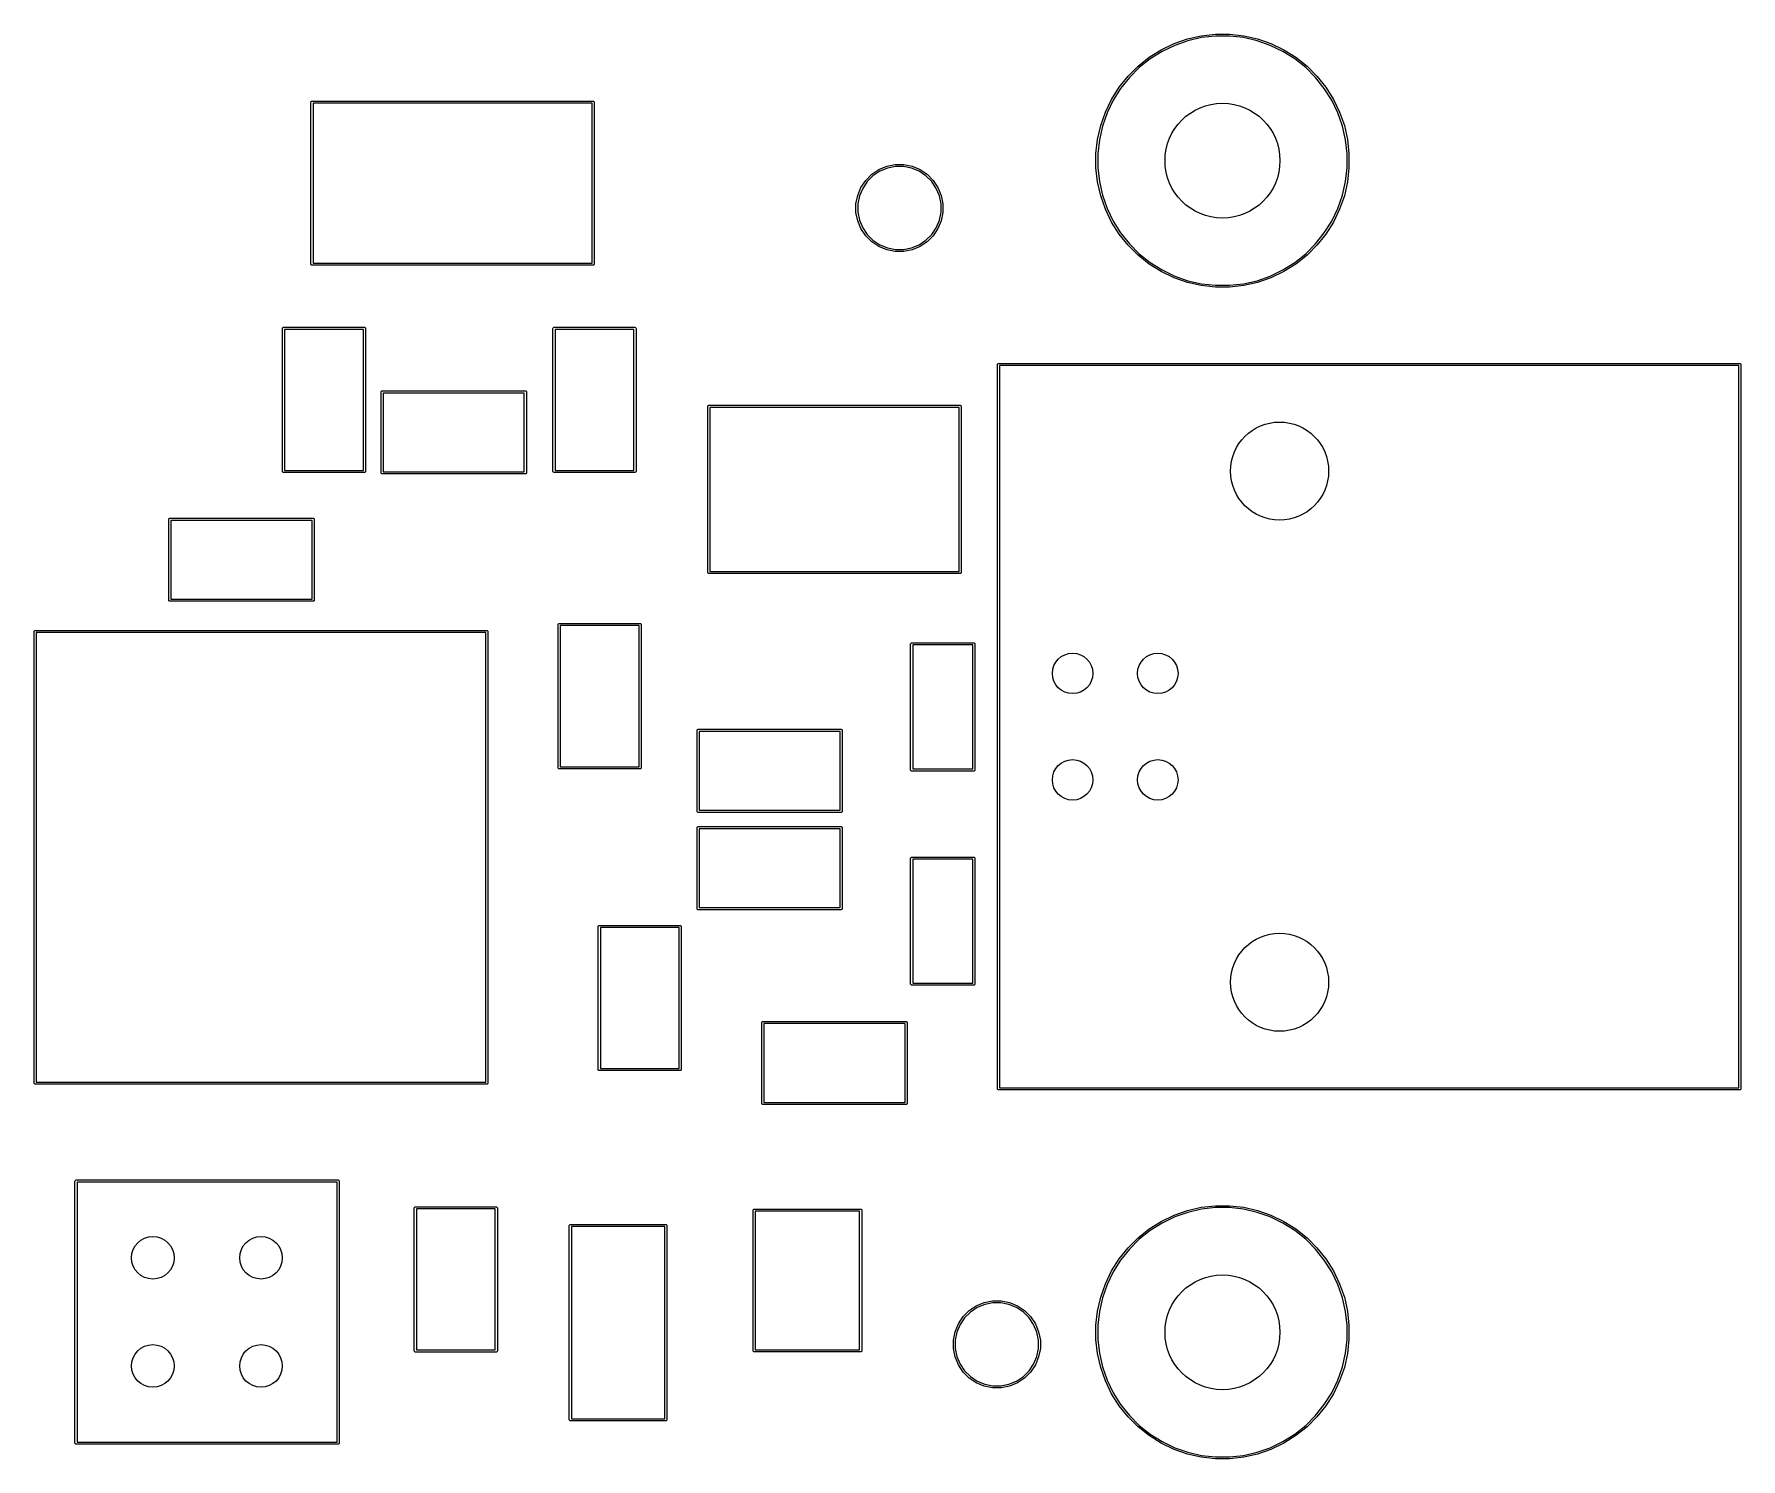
# Model space of a CAD drawing. Header units: inches. Extents: x 4.63 to 7.45, y -3.94 to -2.62.
# Drawn here: x 5.87 to 7.448, y -3.936 to -2.619 of the extents above; entities that cross this region are included whole.
import ezdxf

# ---------------------------------------------------------------- set-up
doc = ezdxf.new("R2010")
doc.units = ezdxf.units.IN
doc.header["$MEASUREMENT"] = 0
doc.layers.add('BLACK', color=250, linetype='CONTINUOUS')

msp = doc.modelspace()

# ---------------------------------------------------------------- linework, layer by layer
at = {"layer": 'BLACK', "linetype": 'CONTINUOUS'}
for p, q in [((6.9007, -2.6407), (6.9118, -2.6337)), ((6.9118, -2.6337), (6.9237, -2.628)), ((6.9244, -2.6297), (6.9127, -2.6353)), ((6.9237, -2.628), (6.9361, -2.6237)), ((6.9366, -2.6254), (6.9244, -2.6297)), ((6.9361, -2.6237), (6.9489, -2.6207)), ((6.9492, -2.6225), (6.9366, -2.6254)), ((6.9489, -2.6207), (6.9619, -2.6193)), ((6.962, -2.6211), (6.9492, -2.6225)), ((6.9619, -2.6193), (6.9751, -2.6193)), ((6.975, -2.6211), (6.962, -2.6211)), ((6.9878, -2.6225), (6.975, -2.6211)), ((6.9751, -2.6193), (6.9881, -2.6207)), ((7.0004, -2.6254), (6.9878, -2.6225)), ((6.9881, -2.6207), (7.0009, -2.6237)), ((7.0126, -2.6297), (7.0004, -2.6254)), ((7.0009, -2.6237), (7.0133, -2.628)), ((7.0243, -2.6353), (7.0126, -2.6297)), ((7.0133, -2.628), (7.0252, -2.6337)), ((7.0252, -2.6337), (7.0363, -2.6407)), ((6.8812, -2.6582), (6.8905, -2.6489)), ((6.8905, -2.6489), (6.9007, -2.6407)), ((6.9018, -2.6422), (6.8916, -2.6502)), ((6.9127, -2.6353), (6.9018, -2.6422)), ((7.0352, -2.6422), (7.0243, -2.6353)), ((7.0454, -2.6502), (7.0352, -2.6422)), ((7.0363, -2.6407), (7.0466, -2.6489)), ((7.0466, -2.6489), (7.0558, -2.6582)), ((6.873, -2.6684), (6.8812, -2.6582)), ((6.8825, -2.6594), (6.8744, -2.6695)), ((6.8916, -2.6502), (6.8825, -2.6594)), ((7.0545, -2.6594), (7.0454, -2.6502)), ((7.0626, -2.6695), (7.0545, -2.6594)), ((7.0558, -2.6582), (7.064, -2.6684)), ((6.8603, -2.6914), (6.866, -2.6796)), ((6.8676, -2.6804), (6.8619, -2.6921)), ((6.866, -2.6796), (6.873, -2.6684)), ((6.8744, -2.6695), (6.8676, -2.6804)), ((7.0695, -2.6804), (7.0626, -2.6695)), ((7.064, -2.6684), (7.071, -2.6796)), ((7.0751, -2.6921), (7.0695, -2.6804)), ((7.071, -2.6796), (7.0767, -2.6914)), ((6.1261, -2.6822), (6.1262, -2.6818)), ((6.1261, -2.8318), (6.1261, -2.6822)), ((6.1262, -2.6818), (6.1267, -2.6813)), ((6.1267, -2.6813), (6.1271, -2.6812)), ((6.1271, -2.6812), (6.3869, -2.6812)), ((6.1281, -2.6832), (6.1281, -2.8308)), ((6.3859, -2.6832), (6.1281, -2.6832)), ((6.3859, -2.8308), (6.3859, -2.6832)), ((6.3869, -2.6812), (6.3873, -2.6813)), ((6.3873, -2.6813), (6.3878, -2.6818)), ((6.3878, -2.6818), (6.3879, -2.6822)), ((6.3879, -2.6822), (6.3879, -2.8318)), ((6.856, -2.7038), (6.8603, -2.6914)), ((6.8619, -2.6921), (6.8577, -2.7043)), ((7.0793, -2.7043), (7.0751, -2.6921)), ((7.0767, -2.6914), (7.0811, -2.7038)), ((6.853, -2.7166), (6.856, -2.7038)), ((6.8577, -2.7043), (6.8548, -2.7169)), ((7.0822, -2.7169), (7.0793, -2.7043)), ((7.0811, -2.7038), (7.084, -2.7166)), ((6.8516, -2.7297), (6.853, -2.7166)), ((6.8548, -2.7169), (6.8533, -2.7298)), ((7.0837, -2.7298), (7.0822, -2.7169)), ((7.084, -2.7166), (7.0854, -2.7297)), ((6.651, -2.7444), (6.6583, -2.7414)), ((6.6588, -2.7431), (6.6518, -2.746)), ((6.6583, -2.7414), (6.666, -2.7398)), ((6.6662, -2.7416), (6.6588, -2.7431)), ((6.666, -2.7398), (6.674, -2.7398)), ((6.6738, -2.7416), (6.6662, -2.7416)), ((6.6812, -2.7431), (6.6738, -2.7416)), ((6.674, -2.7398), (6.6817, -2.7414)), ((6.6882, -2.746), (6.6812, -2.7431)), ((6.6817, -2.7414), (6.689, -2.7444)), ((6.8516, -2.7298), (6.8516, -2.7297)), ((6.8516, -2.7428), (6.8516, -2.7298)), ((6.853, -2.7558), (6.8516, -2.7428)), ((6.8533, -2.7298), (6.8533, -2.7427)), ((6.8533, -2.7427), (6.8548, -2.7555)), ((7.0822, -2.7555), (7.0837, -2.7427)), ((7.0837, -2.7427), (7.0837, -2.7298)), ((7.0854, -2.7428), (7.084, -2.7558)), ((7.0854, -2.7297), (7.0854, -2.7428)), ((6.6344, -2.761), (6.6388, -2.7544)), ((6.6402, -2.7555), (6.636, -2.7618)), ((6.6388, -2.7544), (6.6444, -2.7488)), ((6.6455, -2.7502), (6.6402, -2.7555)), ((6.6444, -2.7488), (6.651, -2.7444)), ((6.6518, -2.746), (6.6455, -2.7502)), ((6.6945, -2.7502), (6.6882, -2.746)), ((6.689, -2.7444), (6.6956, -2.7488)), ((6.6998, -2.7555), (6.6945, -2.7502)), ((6.6956, -2.7488), (6.7012, -2.7544)), ((6.704, -2.7618), (6.6998, -2.7555)), ((6.7012, -2.7544), (6.7056, -2.761)), ((6.856, -2.7686), (6.853, -2.7558)), ((6.8548, -2.7555), (6.8577, -2.7682)), ((7.0793, -2.7682), (7.0822, -2.7555)), ((7.084, -2.7558), (7.0811, -2.7686)), ((6.6298, -2.776), (6.6314, -2.7683)), ((6.6314, -2.7683), (6.6344, -2.761)), ((6.6331, -2.7688), (6.6316, -2.7762)), ((6.636, -2.7618), (6.6331, -2.7688)), ((6.7069, -2.7688), (6.704, -2.7618)), ((6.7056, -2.761), (6.7086, -2.7683)), ((6.7084, -2.7762), (6.7069, -2.7688)), ((6.7086, -2.7683), (6.7102, -2.776)), ((6.8603, -2.781), (6.856, -2.7686)), ((6.8577, -2.7682), (6.8619, -2.7804)), ((7.0751, -2.7804), (7.0793, -2.7682)), ((7.0811, -2.7686), (7.0767, -2.781)), ((6.6298, -2.7762), (6.6298, -2.776)), ((6.6298, -2.784), (6.6298, -2.7762)), ((6.6314, -2.7917), (6.6298, -2.784)), ((6.6316, -2.7762), (6.6316, -2.7838)), ((6.6316, -2.7838), (6.6331, -2.7912)), ((6.6331, -2.7912), (6.636, -2.7982)), ((6.704, -2.7982), (6.7069, -2.7912)), ((6.7069, -2.7912), (6.7084, -2.7838)), ((6.7084, -2.7838), (6.7084, -2.7762)), ((6.7102, -2.784), (6.7086, -2.7917)), ((6.7102, -2.776), (6.7102, -2.784)), ((6.866, -2.7929), (6.8603, -2.781)), ((6.8619, -2.7804), (6.8676, -2.792)), ((7.0695, -2.792), (7.0751, -2.7804)), ((7.0767, -2.781), (7.071, -2.7929)), ((6.6344, -2.799), (6.6314, -2.7917)), ((6.6388, -2.8056), (6.6344, -2.799)), ((6.636, -2.7982), (6.6402, -2.8045)), ((6.6444, -2.8112), (6.6388, -2.8056)), ((6.6402, -2.8045), (6.6455, -2.8098)), ((6.6945, -2.8098), (6.6998, -2.8045)), ((6.7012, -2.8056), (6.6956, -2.8112)), ((6.6998, -2.8045), (6.704, -2.7982)), ((6.7056, -2.799), (6.7012, -2.8056)), ((6.7086, -2.7917), (6.7056, -2.799)), ((6.873, -2.804), (6.866, -2.7929)), ((6.8676, -2.792), (6.8744, -2.803)), ((6.8812, -2.8143), (6.873, -2.804)), ((6.8744, -2.803), (6.8825, -2.8131)), ((7.0545, -2.8131), (7.0626, -2.803)), ((7.064, -2.804), (7.0558, -2.8143)), ((7.0626, -2.803), (7.0695, -2.792)), ((7.071, -2.7929), (7.064, -2.804)), ((6.651, -2.8156), (6.6444, -2.8112)), ((6.6455, -2.8098), (6.6518, -2.814)), ((6.6583, -2.8186), (6.651, -2.8156)), ((6.6518, -2.814), (6.6588, -2.8169)), ((6.666, -2.8202), (6.6583, -2.8186)), ((6.6588, -2.8169), (6.6662, -2.8184)), ((6.674, -2.8202), (6.666, -2.8202)), ((6.6662, -2.8184), (6.6738, -2.8184)), ((6.6738, -2.8184), (6.6812, -2.8169)), ((6.6817, -2.8186), (6.674, -2.8202)), ((6.6812, -2.8169), (6.6882, -2.814)), ((6.689, -2.8156), (6.6817, -2.8186)), ((6.6882, -2.814), (6.6945, -2.8098)), ((6.6956, -2.8112), (6.689, -2.8156)), ((6.8905, -2.8236), (6.8812, -2.8143)), ((6.8825, -2.8131), (6.8916, -2.8222)), ((6.8916, -2.8222), (6.9018, -2.8303)), ((7.0352, -2.8303), (7.0454, -2.8222)), ((7.0454, -2.8222), (7.0545, -2.8131)), ((7.0558, -2.8143), (7.0466, -2.8236)), ((6.1262, -2.8322), (6.1261, -2.8318)), ((6.1267, -2.8327), (6.1262, -2.8322)), ((6.1271, -2.8328), (6.1267, -2.8327)), ((6.3869, -2.8328), (6.1271, -2.8328)), ((6.1281, -2.8308), (6.3859, -2.8308)), ((6.3873, -2.8327), (6.3869, -2.8328)), ((6.3878, -2.8322), (6.3873, -2.8327)), ((6.3879, -2.8318), (6.3878, -2.8322)), ((6.9007, -2.8317), (6.8905, -2.8236)), ((6.9118, -2.8387), (6.9007, -2.8317)), ((6.9018, -2.8303), (6.9127, -2.8372)), ((6.9237, -2.8444), (6.9118, -2.8387)), ((6.9127, -2.8372), (6.9244, -2.8428)), ((7.0126, -2.8428), (7.0243, -2.8372)), ((7.0252, -2.8387), (7.0133, -2.8444)), ((7.0243, -2.8372), (7.0352, -2.8303)), ((7.0363, -2.8317), (7.0252, -2.8387)), ((7.0466, -2.8236), (7.0363, -2.8317)), ((6.9361, -2.8488), (6.9237, -2.8444)), ((6.9244, -2.8428), (6.9366, -2.8471)), ((6.9489, -2.8517), (6.9361, -2.8488)), ((6.9366, -2.8471), (6.9492, -2.8499)), ((6.9619, -2.8532), (6.9489, -2.8517)), ((6.9492, -2.8499), (6.962, -2.8514)), ((6.9751, -2.8532), (6.9619, -2.8532)), ((6.962, -2.8514), (6.975, -2.8514)), ((6.975, -2.8514), (6.9878, -2.8499)), ((6.9881, -2.8517), (6.9751, -2.8532)), ((6.9878, -2.8499), (7.0004, -2.8471)), ((7.0009, -2.8488), (6.9881, -2.8517)), ((7.0004, -2.8471), (7.0126, -2.8428)), ((7.0133, -2.8444), (7.0009, -2.8488)), ((6.0998, -2.8912), (6.0999, -2.8908)), ((6.0998, -3.0235), (6.0998, -2.8912)), ((6.0999, -2.8908), (6.1004, -2.8903)), ((6.1004, -2.8903), (6.1008, -2.8902)), ((6.1008, -2.8902), (6.1756, -2.8902)), ((6.1018, -2.8922), (6.1018, -3.0225)), ((6.1746, -2.8922), (6.1018, -2.8922)), ((6.1746, -3.0225), (6.1746, -2.8922)), ((6.1756, -2.8902), (6.176, -2.8903)), ((6.176, -2.8903), (6.1765, -2.8908)), ((6.1765, -2.8908), (6.1766, -2.8912)), ((6.1766, -2.8912), (6.1766, -3.0235)), ((6.3498, -2.8912), (6.3499, -2.8908)), ((6.3498, -3.0235), (6.3498, -2.8912)), ((6.3499, -2.8908), (6.3504, -2.8903)), ((6.3504, -2.8903), (6.3508, -2.8902)), ((6.3508, -2.8902), (6.4256, -2.8902)), ((6.3518, -2.8922), (6.3518, -3.0225)), ((6.4246, -2.8922), (6.3518, -2.8922)), ((6.4246, -3.0225), (6.4246, -2.8922)), ((6.4256, -2.8902), (6.426, -2.8903)), ((6.426, -2.8903), (6.4265, -2.8908)), ((6.4265, -2.8908), (6.4266, -2.8912)), ((6.4266, -2.8912), (6.4266, -3.0235)), ((6.7605, -2.9246), (6.7606, -2.9242)), ((6.7605, -3.5939), (6.7605, -2.9246)), ((6.7606, -2.9242), (6.7611, -2.9237)), ((6.7611, -2.9237), (6.7615, -2.9236)), ((6.7615, -2.9236), (7.4465, -2.9236)), ((6.7625, -2.9256), (6.7625, -3.5929)), ((7.4456, -2.9256), (6.7625, -2.9256)), ((7.4456, -3.5929), (7.4456, -2.9256)), ((7.4465, -2.9236), (7.4469, -2.9237)), ((7.4469, -2.9237), (7.4474, -2.9242)), ((7.4474, -2.9242), (7.4475, -2.9246)), ((7.4475, -2.9246), (7.4475, -3.5939)), ((6.1911, -2.9495), (6.1917, -2.949)), ((6.1917, -2.949), (6.192, -2.9489)), ((6.192, -2.9489), (6.3243, -2.9489)), ((6.3243, -2.9489), (6.3247, -2.949)), ((6.3247, -2.949), (6.3252, -2.9495)), ((6.1911, -2.9499), (6.1911, -2.9495)), ((6.1911, -3.0247), (6.1911, -2.9499)), ((6.193, -2.9509), (6.193, -3.0237)), ((6.3233, -2.9509), (6.193, -2.9509)), ((6.3233, -3.0237), (6.3233, -2.9509)), ((6.3252, -2.9495), (6.3253, -2.9499)), ((6.3253, -2.9499), (6.3253, -3.0247)), ((6.4929, -2.9629), (6.4935, -2.9623)), ((6.4929, -2.9632), (6.4929, -2.9629)), ((6.4929, -3.1168), (6.4929, -2.9632)), ((6.4935, -2.9623), (6.4939, -2.9622)), ((6.4939, -2.9622), (6.7261, -2.9622)), ((6.4948, -2.9642), (6.4948, -3.1158)), ((6.7252, -2.9642), (6.4948, -2.9642)), ((6.7252, -3.1158), (6.7252, -2.9642)), ((6.7261, -2.9622), (6.7265, -2.9623)), ((6.7265, -2.9623), (6.7271, -2.9629)), ((6.7271, -2.9629), (6.7271, -2.9632)), ((6.7271, -2.9632), (6.7271, -3.1168)), ((6.0999, -3.0238), (6.0998, -3.0235)), ((6.1004, -3.0244), (6.0999, -3.0238)), ((6.1008, -3.0244), (6.1004, -3.0244)), ((6.1756, -3.0244), (6.1008, -3.0244)), ((6.1018, -3.0225), (6.1746, -3.0225)), ((6.176, -3.0244), (6.1756, -3.0244)), ((6.1765, -3.0238), (6.176, -3.0244)), ((6.1766, -3.0235), (6.1765, -3.0238)), ((6.1911, -3.0251), (6.1911, -3.0247)), ((6.1917, -3.0256), (6.1911, -3.0251)), ((6.192, -3.0257), (6.1917, -3.0256)), ((6.3243, -3.0257), (6.192, -3.0257)), ((6.193, -3.0237), (6.3233, -3.0237)), ((6.3247, -3.0256), (6.3243, -3.0257)), ((6.3252, -3.0251), (6.3247, -3.0256)), ((6.3253, -3.0247), (6.3252, -3.0251)), ((6.3499, -3.0238), (6.3498, -3.0235)), ((6.3504, -3.0244), (6.3499, -3.0238)), ((6.3508, -3.0244), (6.3504, -3.0244)), ((6.4256, -3.0244), (6.3508, -3.0244)), ((6.3518, -3.0225), (6.4246, -3.0225)), ((6.426, -3.0244), (6.4256, -3.0244)), ((6.4265, -3.0238), (6.426, -3.0244)), ((6.4266, -3.0235), (6.4265, -3.0238)), ((5.9949, -3.0672), (5.9955, -3.0667)), ((5.9949, -3.0676), (5.9949, -3.0672)), ((5.9949, -3.1424), (5.9949, -3.0676)), ((5.9955, -3.0667), (5.9959, -3.0666)), ((5.9959, -3.0666), (6.1281, -3.0666)), ((5.9968, -3.0686), (5.9968, -3.1414)), ((6.1272, -3.0686), (5.9968, -3.0686)), ((6.1272, -3.1414), (6.1272, -3.0686)), ((6.1281, -3.0666), (6.1285, -3.0667)), ((6.1285, -3.0667), (6.1291, -3.0672)), ((6.1291, -3.0672), (6.1291, -3.0676)), ((6.1291, -3.0676), (6.1291, -3.1424)), ((6.4929, -3.1171), (6.4929, -3.1168)), ((6.4935, -3.1177), (6.4929, -3.1171)), ((6.4939, -3.1178), (6.4935, -3.1177)), ((6.7261, -3.1178), (6.4939, -3.1178)), ((6.4948, -3.1158), (6.7252, -3.1158)), ((6.7265, -3.1177), (6.7261, -3.1178)), ((6.7271, -3.1171), (6.7265, -3.1177)), ((6.7271, -3.1168), (6.7271, -3.1171)), ((5.9949, -3.1428), (5.9949, -3.1424)), ((5.9955, -3.1433), (5.9949, -3.1428)), ((5.9959, -3.1434), (5.9955, -3.1433)), ((6.1281, -3.1434), (5.9959, -3.1434)), ((5.9968, -3.1414), (6.1272, -3.1414)), ((6.1285, -3.1433), (6.1281, -3.1434)), ((6.1291, -3.1428), (6.1285, -3.1433)), ((6.1291, -3.1424), (6.1291, -3.1428)), ((6.3546, -3.1649), (6.3547, -3.1645)), ((6.3546, -3.2971), (6.3546, -3.1649)), ((6.3547, -3.1645), (6.3552, -3.1639)), ((6.3552, -3.1639), (6.3556, -3.1639)), ((6.3556, -3.1639), (6.4304, -3.1639)), ((6.3566, -3.1658), (6.3566, -3.2962)), ((6.4294, -3.1658), (6.3566, -3.1658)), ((6.4294, -3.2962), (6.4294, -3.1658)), ((6.4304, -3.1639), (6.4308, -3.1639)), ((6.4308, -3.1639), (6.4313, -3.1645)), ((6.4313, -3.1645), (6.4314, -3.1649)), ((6.4314, -3.1649), (6.4314, -3.2971)), ((5.8704, -3.171), (5.871, -3.1704)), ((5.8704, -3.1713), (5.8704, -3.171)), ((5.8704, -3.5887), (5.8704, -3.1713)), ((5.871, -3.1704), (5.8713, -3.1704)), ((5.8713, -3.1704), (6.2887, -3.1704)), ((5.8723, -3.1723), (5.8723, -3.5877)), ((6.2877, -3.1723), (5.8723, -3.1723)), ((6.2877, -3.5877), (6.2877, -3.1723)), ((6.2887, -3.1704), (6.289, -3.1704)), ((6.289, -3.1704), (6.2896, -3.171)), ((6.2896, -3.171), (6.2896, -3.1713)), ((6.2896, -3.1713), (6.2896, -3.5887)), ((6.6803, -3.1827), (6.6804, -3.1824)), ((6.6803, -3.2993), (6.6803, -3.1827)), ((6.6804, -3.1824), (6.6809, -3.1818)), ((6.6809, -3.1818), (6.6813, -3.1817)), ((6.6813, -3.1817), (6.7387, -3.1817)), ((6.6822, -3.1837), (6.6822, -3.2983)), ((6.7378, -3.1837), (6.6822, -3.1837)), ((6.7378, -3.2983), (6.7378, -3.1837)), ((6.7387, -3.1817), (6.7391, -3.1818)), ((6.7391, -3.1818), (6.7396, -3.1824)), ((6.7396, -3.1824), (6.7397, -3.1827)), ((6.7397, -3.1827), (6.7397, -3.2993)), ((6.4829, -3.2622), (6.4835, -3.2617)), ((6.4829, -3.2626), (6.4829, -3.2622)), ((6.4829, -3.3374), (6.4829, -3.2626)), ((6.4835, -3.2617), (6.4839, -3.2616)), ((6.4839, -3.2616), (6.6161, -3.2616)), ((6.4848, -3.2636), (6.4848, -3.3364)), ((6.6152, -3.2636), (6.4848, -3.2636)), ((6.6152, -3.3364), (6.6152, -3.2636)), ((6.6161, -3.2616), (6.6165, -3.2617)), ((6.6165, -3.2617), (6.6171, -3.2622)), ((6.6171, -3.2622), (6.6171, -3.2626)), ((6.6171, -3.2626), (6.6171, -3.3374)), ((6.3566, -3.2962), (6.4294, -3.2962)), ((6.3547, -3.2975), (6.3546, -3.2971)), ((6.3552, -3.2981), (6.3547, -3.2975)), ((6.3556, -3.2981), (6.3552, -3.2981)), ((6.4304, -3.2981), (6.3556, -3.2981)), ((6.4308, -3.2981), (6.4304, -3.2981)), ((6.4313, -3.2975), (6.4308, -3.2981)), ((6.4314, -3.2971), (6.4313, -3.2975)), ((6.6804, -3.2996), (6.6803, -3.2993)), ((6.6809, -3.3002), (6.6804, -3.2996)), ((6.6813, -3.3003), (6.6809, -3.3002)), ((6.7387, -3.3003), (6.6813, -3.3003)), ((6.6822, -3.2983), (6.7378, -3.2983)), ((6.7391, -3.3002), (6.7387, -3.3003)), ((6.7396, -3.2996), (6.7391, -3.3002)), ((6.7397, -3.2993), (6.7396, -3.2996)), ((6.4829, -3.3378), (6.4829, -3.3374)), ((6.4835, -3.3383), (6.4829, -3.3378)), ((6.4839, -3.3384), (6.4835, -3.3383)), ((6.6161, -3.3384), (6.4839, -3.3384)), ((6.4848, -3.3364), (6.6152, -3.3364)), ((6.6165, -3.3383), (6.6161, -3.3384)), ((6.6171, -3.3378), (6.6165, -3.3383)), ((6.6171, -3.3374), (6.6171, -3.3378)), ((6.4829, -3.3522), (6.4835, -3.3517)), ((6.4829, -3.3526), (6.4829, -3.3522)), ((6.4829, -3.4274), (6.4829, -3.3526)), ((6.4835, -3.3517), (6.4839, -3.3516)), ((6.4839, -3.3516), (6.6161, -3.3516)), ((6.4848, -3.3536), (6.4848, -3.4264)), ((6.6152, -3.3536), (6.4848, -3.3536)), ((6.6152, -3.4264), (6.6152, -3.3536)), ((6.6161, -3.3516), (6.6165, -3.3517)), ((6.6165, -3.3517), (6.6171, -3.3522)), ((6.6171, -3.3522), (6.6171, -3.3526)), ((6.6171, -3.3526), (6.6171, -3.4274)), ((6.6803, -3.3807), (6.6804, -3.3804)), ((6.6803, -3.4973), (6.6803, -3.3807)), ((6.6804, -3.3804), (6.6809, -3.3798)), ((6.6809, -3.3798), (6.6813, -3.3797)), ((6.6813, -3.3797), (6.7387, -3.3797)), ((6.6822, -3.3817), (6.6822, -3.4963)), ((6.7378, -3.3817), (6.6822, -3.3817)), ((6.7378, -3.4963), (6.7378, -3.3817)), ((6.7387, -3.3797), (6.7391, -3.3798)), ((6.7391, -3.3798), (6.7396, -3.3804)), ((6.7396, -3.3804), (6.7397, -3.3807)), ((6.7397, -3.3807), (6.7397, -3.4973)), ((6.4829, -3.4278), (6.4829, -3.4274)), ((6.4835, -3.4283), (6.4829, -3.4278)), ((6.4839, -3.4284), (6.4835, -3.4283)), ((6.6161, -3.4284), (6.4839, -3.4284)), ((6.4848, -3.4264), (6.6152, -3.4264)), ((6.6165, -3.4283), (6.6161, -3.4284)), ((6.6171, -3.4278), (6.6165, -3.4283)), ((6.6171, -3.4274), (6.6171, -3.4278)), ((6.3916, -3.4439), (6.3917, -3.4435)), ((6.3916, -3.5761), (6.3916, -3.4439)), ((6.3917, -3.4435), (6.3922, -3.4429)), ((6.3922, -3.4429), (6.3926, -3.4429)), ((6.3926, -3.4429), (6.4674, -3.4429)), ((6.3936, -3.4448), (6.3936, -3.5752)), ((6.4664, -3.4448), (6.3936, -3.4448)), ((6.4664, -3.5752), (6.4664, -3.4448)), ((6.4674, -3.4429), (6.4678, -3.4429)), ((6.4678, -3.4429), (6.4683, -3.4435)), ((6.4683, -3.4435), (6.4684, -3.4439)), ((6.4684, -3.4439), (6.4684, -3.5761)), ((6.6804, -3.4976), (6.6803, -3.4973)), ((6.6809, -3.4982), (6.6804, -3.4976)), ((6.6813, -3.4982), (6.6809, -3.4982)), ((6.7387, -3.4982), (6.6813, -3.4982)), ((6.6822, -3.4963), (6.7378, -3.4963)), ((6.7391, -3.4982), (6.7387, -3.4982)), ((6.7396, -3.4976), (6.7391, -3.4982)), ((6.7397, -3.4973), (6.7396, -3.4976)), ((6.5429, -3.5322), (6.5435, -3.5317)), ((6.5429, -3.5326), (6.5429, -3.5322)), ((6.5429, -3.6074), (6.5429, -3.5326)), ((6.5435, -3.5317), (6.5439, -3.5316)), ((6.5439, -3.5316), (6.6761, -3.5316)), ((6.6761, -3.5316), (6.6765, -3.5317)), ((6.6765, -3.5317), (6.6771, -3.5322)), ((6.6771, -3.5322), (6.6771, -3.5326)), ((6.6771, -3.5326), (6.6771, -3.6074)), ((6.5448, -3.5336), (6.5448, -3.6064)), ((6.6752, -3.5336), (6.5448, -3.5336)), ((6.6752, -3.6064), (6.6752, -3.5336)), ((6.3917, -3.5765), (6.3916, -3.5761)), ((6.3922, -3.5771), (6.3917, -3.5765)), ((6.3926, -3.5771), (6.3922, -3.5771)), ((6.4674, -3.5771), (6.3926, -3.5771)), ((6.3936, -3.5752), (6.4664, -3.5752)), ((6.4678, -3.5771), (6.4674, -3.5771)), ((6.4683, -3.5765), (6.4678, -3.5771)), ((6.4684, -3.5761), (6.4683, -3.5765)), ((5.8704, -3.589), (5.8704, -3.5887)), ((5.871, -3.5896), (5.8704, -3.589)), ((5.8713, -3.5896), (5.871, -3.5896)), ((6.2887, -3.5896), (5.8713, -3.5896)), ((5.8723, -3.5877), (6.2877, -3.5877)), ((6.289, -3.5896), (6.2887, -3.5896)), ((6.2896, -3.589), (6.289, -3.5896)), ((6.2896, -3.5887), (6.2896, -3.589)), ((6.7606, -3.5942), (6.7605, -3.5939)), ((6.7611, -3.5948), (6.7606, -3.5942)), ((6.7615, -3.5948), (6.7611, -3.5948)), ((7.4465, -3.5948), (6.7615, -3.5948)), ((6.7625, -3.5929), (7.4456, -3.5929)), ((7.4469, -3.5948), (7.4465, -3.5948)), ((7.4474, -3.5942), (7.4469, -3.5948)), ((7.4475, -3.5939), (7.4474, -3.5942)), ((6.5429, -3.6078), (6.5429, -3.6074)), ((6.5435, -3.6083), (6.5429, -3.6078)), ((6.5439, -3.6084), (6.5435, -3.6083)), ((6.6761, -3.6084), (6.5439, -3.6084)), ((6.5448, -3.6064), (6.6752, -3.6064)), ((6.6765, -3.6083), (6.6761, -3.6084)), ((6.6771, -3.6078), (6.6765, -3.6083)), ((6.6771, -3.6074), (6.6771, -3.6078)), ((5.9081, -3.6791), (5.9082, -3.6788)), ((5.9081, -3.9213), (5.9081, -3.6791)), ((5.9082, -3.6788), (5.9088, -3.6782)), ((5.9088, -3.6782), (5.9091, -3.6781)), ((5.9091, -3.6781), (6.1513, -3.6781)), ((5.9101, -3.6801), (5.9101, -3.9203)), ((6.1503, -3.6801), (5.9101, -3.6801)), ((6.1503, -3.9203), (6.1503, -3.6801)), ((6.1513, -3.6781), (6.1516, -3.6782)), ((6.1516, -3.6782), (6.1522, -3.6788)), ((6.1522, -3.6788), (6.1522, -3.6791)), ((6.1522, -3.6791), (6.1522, -3.9213)), ((6.2216, -3.7039), (6.2217, -3.7035)), ((6.2216, -3.8361), (6.2216, -3.7039)), ((6.2217, -3.7035), (6.2222, -3.7029)), ((6.2222, -3.7029), (6.2226, -3.7029)), ((6.2226, -3.7029), (6.2974, -3.7029)), ((6.2236, -3.7048), (6.2236, -3.8352)), ((6.2964, -3.7048), (6.2236, -3.7048)), ((6.2964, -3.8352), (6.2964, -3.7048)), ((6.2974, -3.7029), (6.2978, -3.7029)), ((6.2978, -3.7029), (6.2983, -3.7035)), ((6.2983, -3.7035), (6.2984, -3.7039)), ((6.2984, -3.7039), (6.2984, -3.8361)), ((6.5348, -3.706), (6.5349, -3.7057)), ((6.5348, -3.836), (6.5348, -3.706)), ((6.5349, -3.7057), (6.5354, -3.7051)), ((6.5354, -3.7051), (6.5358, -3.7051)), ((6.5358, -3.7051), (6.6342, -3.7051)), ((6.6342, -3.7051), (6.6346, -3.7051)), ((6.6346, -3.7051), (6.6351, -3.7057)), ((6.6351, -3.7057), (6.6352, -3.706)), ((6.6352, -3.706), (6.6352, -3.836)), ((6.9361, -3.7063), (6.9489, -3.7034)), ((6.9492, -3.7052), (6.9366, -3.7081)), ((6.9489, -3.7034), (6.9619, -3.702)), ((6.962, -3.7037), (6.9492, -3.7052)), ((6.9619, -3.702), (6.9751, -3.702)), ((6.975, -3.7037), (6.962, -3.7037)), ((6.9878, -3.7052), (6.975, -3.7037)), ((6.9751, -3.702), (6.9881, -3.7034)), ((7.0004, -3.7081), (6.9878, -3.7052)), ((6.9881, -3.7034), (7.0009, -3.7063)), ((6.3649, -3.7202), (6.365, -3.7199)), ((6.3649, -3.8998), (6.3649, -3.7202)), ((6.365, -3.7199), (6.3655, -3.7193)), ((6.3655, -3.7193), (6.3659, -3.7193)), ((6.3659, -3.7193), (6.4541, -3.7193)), ((6.3669, -3.7212), (6.3669, -3.8988)), ((6.4531, -3.7212), (6.3669, -3.7212)), ((6.4531, -3.8988), (6.4531, -3.7212)), ((6.4541, -3.7193), (6.4545, -3.7193)), ((6.4545, -3.7193), (6.455, -3.7199)), ((6.455, -3.7199), (6.4551, -3.7202)), ((6.4551, -3.7202), (6.4551, -3.8998)), ((6.5368, -3.707), (6.5368, -3.835)), ((6.6332, -3.707), (6.5368, -3.707)), ((6.6332, -3.835), (6.6332, -3.707)), ((6.9007, -3.7234), (6.9118, -3.7164)), ((6.9127, -3.718), (6.9018, -3.7248)), ((6.9118, -3.7164), (6.9237, -3.7107)), ((6.9244, -3.7123), (6.9127, -3.718)), ((6.9237, -3.7107), (6.9361, -3.7063)), ((6.9366, -3.7081), (6.9244, -3.7123)), ((7.0126, -3.7123), (7.0004, -3.7081)), ((7.0009, -3.7063), (7.0133, -3.7107)), ((7.0243, -3.718), (7.0126, -3.7123)), ((7.0133, -3.7107), (7.0252, -3.7164)), ((7.0352, -3.7248), (7.0243, -3.718)), ((7.0252, -3.7164), (7.0363, -3.7234)), ((6.8812, -3.7409), (6.8905, -3.7316)), ((6.8916, -3.7329), (6.8825, -3.742)), ((6.8905, -3.7316), (6.9007, -3.7234)), ((6.9018, -3.7248), (6.8916, -3.7329)), ((7.0454, -3.7329), (7.0352, -3.7248)), ((7.0363, -3.7234), (7.0466, -3.7316)), ((7.0545, -3.742), (7.0454, -3.7329)), ((7.0466, -3.7316), (7.0558, -3.7409)), ((6.866, -3.7622), (6.873, -3.7511)), ((6.8744, -3.7522), (6.8676, -3.7631)), ((6.873, -3.7511), (6.8812, -3.7409)), ((6.8825, -3.742), (6.8744, -3.7522)), ((7.0626, -3.7522), (7.0545, -3.742)), ((7.0558, -3.7409), (7.064, -3.7511)), ((7.0695, -3.7631), (7.0626, -3.7522)), ((7.064, -3.7511), (7.071, -3.7622)), ((6.8603, -3.7741), (6.866, -3.7622)), ((6.8676, -3.7631), (6.8619, -3.7748)), ((7.0751, -3.7748), (7.0695, -3.7631)), ((7.071, -3.7622), (7.0767, -3.7741)), ((6.856, -3.7865), (6.8603, -3.7741)), ((6.8619, -3.7748), (6.8577, -3.787)), ((7.0793, -3.787), (7.0751, -3.7748)), ((7.0767, -3.7741), (7.0811, -3.7865)), ((6.7288, -3.8044), (6.7344, -3.7988)), ((6.7355, -3.8002), (6.7302, -3.8055)), ((6.7344, -3.7988), (6.741, -3.7944)), ((6.7418, -3.796), (6.7355, -3.8002)), ((6.741, -3.7944), (6.7483, -3.7914)), ((6.7488, -3.7931), (6.7418, -3.796)), ((6.7483, -3.7914), (6.756, -3.7898)), ((6.7562, -3.7916), (6.7488, -3.7931)), ((6.756, -3.7898), (6.764, -3.7898)), ((6.7638, -3.7916), (6.7562, -3.7916)), ((6.7712, -3.7931), (6.7638, -3.7916)), ((6.764, -3.7898), (6.7717, -3.7914)), ((6.7782, -3.796), (6.7712, -3.7931)), ((6.7717, -3.7914), (6.779, -3.7944)), ((6.7845, -3.8002), (6.7782, -3.796)), ((6.779, -3.7944), (6.7856, -3.7988)), ((6.7898, -3.8055), (6.7845, -3.8002)), ((6.7856, -3.7988), (6.7912, -3.8044)), ((6.8516, -3.8123), (6.853, -3.7993)), ((6.853, -3.7993), (6.856, -3.7865)), ((6.8548, -3.7996), (6.8533, -3.8124)), ((6.8577, -3.787), (6.8548, -3.7996)), ((7.0822, -3.7996), (7.0793, -3.787)), ((7.0811, -3.7865), (7.084, -3.7993)), ((7.0837, -3.8124), (7.0822, -3.7996)), ((7.084, -3.7993), (7.0854, -3.8123)), ((6.7214, -3.8183), (6.7244, -3.811)), ((6.726, -3.8118), (6.7231, -3.8188)), ((6.7244, -3.811), (6.7288, -3.8044)), ((6.7302, -3.8055), (6.726, -3.8118)), ((6.794, -3.8118), (6.7898, -3.8055)), ((6.7912, -3.8044), (6.7956, -3.811)), ((6.7969, -3.8188), (6.794, -3.8118)), ((6.7956, -3.811), (6.7986, -3.8183)), ((6.8516, -3.8124), (6.8516, -3.8123)), ((6.8516, -3.8255), (6.8516, -3.8124)), ((6.8533, -3.8124), (6.8533, -3.8254)), ((7.0837, -3.8254), (7.0837, -3.8124)), ((7.0854, -3.8123), (7.0854, -3.8255)), ((6.7198, -3.826), (6.7214, -3.8183)), ((6.7198, -3.8262), (6.7198, -3.826)), ((6.7198, -3.834), (6.7198, -3.8262)), ((6.7231, -3.8188), (6.7216, -3.8262)), ((6.7216, -3.8262), (6.7216, -3.8338)), ((6.7984, -3.8262), (6.7969, -3.8188)), ((6.7984, -3.8338), (6.7984, -3.8262)), ((6.7986, -3.8183), (6.8002, -3.826)), ((6.8002, -3.826), (6.8002, -3.834)), ((6.853, -3.8385), (6.8516, -3.8255)), ((6.8533, -3.8254), (6.8548, -3.8382)), ((7.0822, -3.8382), (7.0837, -3.8254)), ((7.0854, -3.8255), (7.084, -3.8385)), ((6.2217, -3.8365), (6.2216, -3.8361)), ((6.2222, -3.8371), (6.2217, -3.8365)), ((6.2226, -3.8371), (6.2222, -3.8371)), ((6.2974, -3.8371), (6.2226, -3.8371)), ((6.2236, -3.8352), (6.2964, -3.8352)), ((6.2978, -3.8371), (6.2974, -3.8371)), ((6.2983, -3.8365), (6.2978, -3.8371)), ((6.2984, -3.8361), (6.2983, -3.8365)), ((6.5349, -3.8363), (6.5348, -3.836)), ((6.5354, -3.8369), (6.5349, -3.8363)), ((6.5358, -3.8369), (6.5354, -3.8369)), ((6.6342, -3.8369), (6.5358, -3.8369)), ((6.5368, -3.835), (6.6332, -3.835)), ((6.6346, -3.8369), (6.6342, -3.8369)), ((6.6351, -3.8363), (6.6346, -3.8369)), ((6.6352, -3.836), (6.6351, -3.8363)), ((6.7214, -3.8417), (6.7198, -3.834)), ((6.7244, -3.849), (6.7214, -3.8417)), ((6.7216, -3.8338), (6.7231, -3.8412)), ((6.7231, -3.8412), (6.726, -3.8482)), ((6.726, -3.8482), (6.7302, -3.8545)), ((6.7898, -3.8545), (6.794, -3.8482)), ((6.794, -3.8482), (6.7969, -3.8412)), ((6.7986, -3.8417), (6.7956, -3.849)), ((6.7969, -3.8412), (6.7984, -3.8338)), ((6.8002, -3.834), (6.7986, -3.8417)), ((6.856, -3.8513), (6.853, -3.8385)), ((6.8548, -3.8382), (6.8577, -3.8508)), ((7.0793, -3.8508), (7.0822, -3.8382)), ((7.084, -3.8385), (7.0811, -3.8513)), ((6.7288, -3.8556), (6.7244, -3.849)), ((6.7344, -3.8612), (6.7288, -3.8556)), ((6.7302, -3.8545), (6.7355, -3.8598)), ((6.741, -3.8656), (6.7344, -3.8612)), ((6.7355, -3.8598), (6.7418, -3.864)), ((6.7418, -3.864), (6.7488, -3.8669)), ((6.7712, -3.8669), (6.7782, -3.864)), ((6.7782, -3.864), (6.7845, -3.8598)), ((6.7856, -3.8612), (6.779, -3.8656)), ((6.7845, -3.8598), (6.7898, -3.8545)), ((6.7912, -3.8556), (6.7856, -3.8612)), ((6.7956, -3.849), (6.7912, -3.8556)), ((6.8603, -3.8637), (6.856, -3.8513)), ((6.8577, -3.8508), (6.8619, -3.863)), ((6.866, -3.8756), (6.8603, -3.8637)), ((6.8619, -3.863), (6.8676, -3.8747)), ((7.0695, -3.8747), (7.0751, -3.863)), ((7.0767, -3.8637), (7.071, -3.8756)), ((7.0751, -3.863), (7.0793, -3.8508)), ((7.0811, -3.8513), (7.0767, -3.8637)), ((6.7483, -3.8686), (6.741, -3.8656)), ((6.756, -3.8702), (6.7483, -3.8686)), ((6.7488, -3.8669), (6.7562, -3.8684)), ((6.764, -3.8702), (6.756, -3.8702)), ((6.7562, -3.8684), (6.7638, -3.8684)), ((6.7638, -3.8684), (6.7712, -3.8669)), ((6.7717, -3.8686), (6.764, -3.8702)), ((6.779, -3.8656), (6.7717, -3.8686)), ((6.873, -3.8867), (6.866, -3.8756)), ((6.8676, -3.8747), (6.8744, -3.8856)), ((7.0626, -3.8856), (7.0695, -3.8747)), ((7.071, -3.8756), (7.064, -3.8867)), ((6.8812, -3.8969), (6.873, -3.8867)), ((6.8744, -3.8856), (6.8825, -3.8958)), ((7.0545, -3.8958), (7.0626, -3.8856)), ((7.064, -3.8867), (7.0558, -3.8969)), ((6.365, -3.9001), (6.3649, -3.8998)), ((6.3655, -3.9007), (6.365, -3.9001)), ((6.3659, -3.9007), (6.3655, -3.9007)), ((6.4541, -3.9007), (6.3659, -3.9007)), ((6.3669, -3.8988), (6.4531, -3.8988)), ((6.4545, -3.9007), (6.4541, -3.9007)), ((6.455, -3.9001), (6.4545, -3.9007)), ((6.4551, -3.8998), (6.455, -3.9001)), ((6.8905, -3.9062), (6.8812, -3.8969)), ((6.8825, -3.8958), (6.8916, -3.9049)), ((6.9007, -3.9144), (6.8905, -3.9062)), ((6.8916, -3.9049), (6.9018, -3.913)), ((7.0352, -3.913), (7.0454, -3.9049)), ((7.0466, -3.9062), (7.0363, -3.9144)), ((7.0454, -3.9049), (7.0545, -3.8958)), ((7.0558, -3.8969), (7.0466, -3.9062)), ((5.9082, -3.9216), (5.9081, -3.9213)), ((5.9088, -3.9222), (5.9082, -3.9216)), ((5.9091, -3.9222), (5.9088, -3.9222)), ((6.1513, -3.9222), (5.9091, -3.9222)), ((5.9101, -3.9203), (6.1503, -3.9203)), ((6.1516, -3.9222), (6.1513, -3.9222)), ((6.1522, -3.9216), (6.1516, -3.9222)), ((6.1522, -3.9213), (6.1522, -3.9216)), ((6.9118, -3.9214), (6.9007, -3.9144)), ((6.9018, -3.913), (6.9127, -3.9198)), ((6.9237, -3.9271), (6.9118, -3.9214)), ((6.9127, -3.9198), (6.9244, -3.9255)), ((6.9361, -3.9314), (6.9237, -3.9271)), ((6.9244, -3.9255), (6.9366, -3.9297)), ((7.0004, -3.9297), (7.0126, -3.9255)), ((7.0133, -3.9271), (7.0009, -3.9314)), ((7.0126, -3.9255), (7.0243, -3.9198)), ((7.0252, -3.9214), (7.0133, -3.9271)), ((7.0243, -3.9198), (7.0352, -3.913)), ((7.0363, -3.9144), (7.0252, -3.9214)), ((6.9489, -3.9344), (6.9361, -3.9314)), ((6.9366, -3.9297), (6.9492, -3.9326)), ((6.9619, -3.9358), (6.9489, -3.9344)), ((6.9492, -3.9326), (6.962, -3.9341)), ((6.9751, -3.9358), (6.9619, -3.9358)), ((6.962, -3.9341), (6.975, -3.9341)), ((6.975, -3.9341), (6.9878, -3.9326)), ((6.9881, -3.9344), (6.9751, -3.9358)), ((6.9878, -3.9326), (7.0004, -3.9297)), ((7.0009, -3.9314), (6.9881, -3.9344))]:
    msp.add_line(p, q, dxfattribs=at)
at = {"layer": 'BLACK'}
for centre, radius in [((6.9685, -2.7362), 0.0531), ((6.9685, -2.7362), 0.0531), ((7.0213, -3.023), 0.0453), ((7.0213, -3.023), 0.0453), ((6.83, -3.21), 0.0187), ((6.83, -3.21), 0.0187), ((6.9087, -3.21), 0.0187), ((6.9087, -3.21), 0.0187), ((6.83, -3.3084), 0.0187), ((6.83, -3.3084), 0.0187), ((6.9087, -3.3084), 0.0187), ((6.9087, -3.3084), 0.0187), ((7.0213, -3.4954), 0.0453), ((7.0213, -3.4954), 0.0453), ((5.98, -3.75), 0.0197), ((5.98, -3.75), 0.0197), ((6.08, -3.75), 0.0197), ((6.08, -3.75), 0.0197), ((6.9685, -3.8189), 0.0531), ((6.9685, -3.8189), 0.0531), ((5.98, -3.85), 0.0197), ((5.98, -3.85), 0.0197), ((6.08, -3.85), 0.0197), ((6.08, -3.85), 0.0197)]:
    msp.add_circle(centre, radius, dxfattribs=at)

doc.saveas('drawing.dxf')
